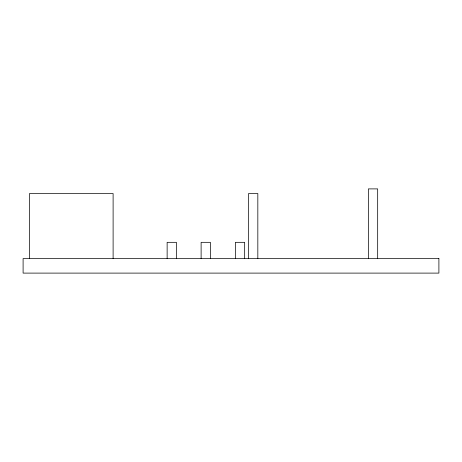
<?xml version="1.0" encoding="UTF-8"?>
<svg xmlns="http://www.w3.org/2000/svg" width="462" height="462" viewBox="0 0 462 462"><rect width="100%" height="100%" fill="white"/><g stroke="black" fill="none" stroke-linecap="round" stroke-linejoin="round"><path stroke-width="0.69" d="M377.673 258.587L377.673 188.894L368.381 188.894L368.381 258.587M257.831 258.587L257.831 193.543L248.539 193.543L248.539 258.587M244.664 258.587L244.664 242.325L235.372 242.325L235.372 258.587M210.401 258.587L210.401 242.325L201.114 242.325L201.114 258.587M176.415 258.587L176.415 242.325L167.134 242.325L167.134 258.587M113.109 258.587L113.109 193.543L29.487 193.543L29.487 258.587M438.9 258.587L23.1 258.587L23.1 273.106L438.9 273.106L438.9 258.587"/></g></svg>
